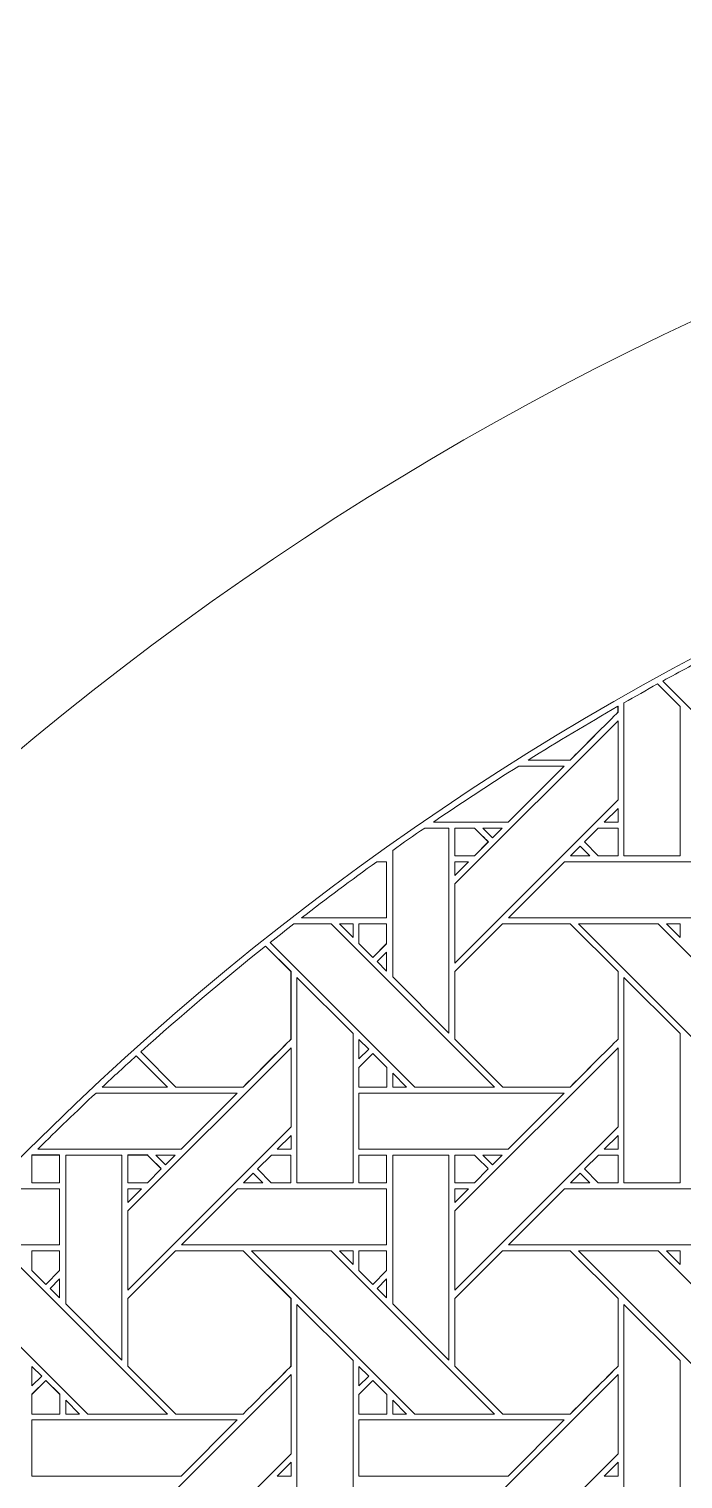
# Model space of a CAD drawing. Header units: inches. Extents: x 3.4 to 21.4, y 0.1 to 18.1.
# Drawn here: x 6.642 to 8.539, y 13.888 to 18.095 of the extents above; entities that cross this region are included whole.
import ezdxf

# ---------------------------------------------------------------- set-up
doc = ezdxf.new("R2010")
doc.units = ezdxf.units.IN
doc.header["$MEASUREMENT"] = 0
doc.layers.add('Design', color=7, linetype='Continuous', lineweight=0)

msp = doc.modelspace()

# ---------------------------------------------------------------- linework, layer by layer
at = {"layer": 'Design'}
for points, knots in [([(12.3829, 18.0948), (7.4123, 18.0948), (3.3829, 14.0653), (3.3829, 9.0948), (3.3829, 4.1242), (7.4123, 0.0948), (12.3829, 0.0948), (17.3534, 0.0948), (21.3829, 4.1242), (21.3829, 9.0948), (21.3829, 14.0653), (17.3534, 18.0948), (12.3829, 18.0948)], [0, 0, 0, 0, 1, 1, 1, 2, 2, 2, 3, 3, 3, 4, 4, 4, 4]), ([(12.3829, 17.2202), (7.8953, 17.2202), (4.2574, 13.5823), (4.2574, 9.0948), (4.2574, 4.6072), (7.8953, 0.9693), (12.3829, 0.9693), (16.8704, 0.9693), (20.5083, 4.6072), (20.5083, 9.0948), (20.5083, 13.5823), (16.8704, 17.2202), (12.3829, 17.2202)], [0, 0, 0, 0, 1, 1, 1, 2, 2, 2, 3, 3, 3, 4, 4, 4, 4]), ([(8.6306, 16.2834), (8.6306, 16.2834), (8.9405, 15.9735), (8.9405, 15.9735), (8.9405, 15.9735), (8.7095, 15.9735), (8.7095, 15.9735), (8.7095, 15.9735), (8.4803, 16.2027), (8.4803, 16.2027), (8.5301, 16.2301), (8.5802, 16.257), (8.6306, 16.2834)], [0, 0, 0, 0, 1, 1, 1, 2, 2, 2, 3, 3, 3, 4, 4, 4, 4]), ([(8.3676, 16.1396), (8.3999, 16.158), (8.4324, 16.1763), (8.465, 16.1943), (8.465, 16.1943), (8.5303, 16.1292), (8.5303, 16.1292), (8.5303, 16.1292), (8.5303, 15.6955), (8.5303, 15.6955), (8.5303, 15.6955), (8.3676, 15.6955), (8.3676, 15.6955), (8.3676, 15.6955), (8.3676, 16.1396), (8.3676, 16.1396)], [0, 0, 0, 0, 1, 1, 1, 2, 2, 2, 3, 3, 3, 4, 4, 4, 5, 5, 5, 5]), ([(8.3504, 16.1299), (8.3504, 16.1299), (8.3504, 16.1122), (8.3504, 16.1122), (8.3325, 16.0942), (8.2206, 15.9825), (8.2117, 15.9735), (8.2117, 15.9735), (8.0897, 15.9735), (8.0897, 15.9735), (8.1756, 16.0272), (8.2625, 16.0793), (8.3504, 16.1299)], [0, 0, 0, 0, 1, 1, 1, 2, 2, 2, 3, 3, 3, 4, 4, 4, 4]), ([(8.3503, 16.1123), (8.3325, 16.0944), (8.2206, 15.9827), (8.2116, 15.9736), (8.2116, 15.9736), (8.0899, 15.9736), (8.0899, 15.9736), (8.1757, 16.0273), (8.2625, 16.0793), (8.3503, 16.1298), (8.3503, 16.1298), (8.3503, 16.1123), (8.3503, 16.1123)], [0, 0, 0, 0, 1, 1, 1, 2, 2, 2, 3, 3, 3, 4, 4, 4, 4]), ([(8.3504, 15.8577), (8.3504, 15.8577), (7.8768, 15.3841), (7.8768, 15.3841), (7.8768, 15.3841), (7.8768, 15.6142), (7.8768, 15.6142), (7.8768, 15.6142), (8.3504, 16.0878), (8.3504, 16.0878), (8.3504, 16.0878), (8.3504, 15.8577), (8.3504, 15.8577)], [0, 0, 0, 0, 1, 1, 1, 2, 2, 2, 3, 3, 3, 4, 4, 4, 4]), ([(8.0624, 15.9562), (8.0624, 15.9562), (8.1946, 15.9562), (8.1946, 15.9562), (8.1946, 15.9562), (8.0319, 15.7936), (8.0319, 15.7936), (8.0319, 15.7936), (7.8147, 15.7936), (7.8147, 15.7936), (7.8963, 15.8492), (7.9788, 15.9035), (8.0624, 15.9562)], [0, 0, 0, 0, 1, 1, 1, 2, 2, 2, 3, 3, 3, 4, 4, 4, 4]), ([(8.3504, 15.7936), (8.3504, 15.7936), (8.3107, 15.7936), (8.3107, 15.7936), (8.3107, 15.7936), (8.3504, 15.8333), (8.3504, 15.8333), (8.3504, 15.8333), (8.3504, 15.7936), (8.3504, 15.7936)], [0, 0, 0, 0, 1, 1, 1, 2, 2, 2, 3, 3, 3, 3]), ([(7.6967, 15.7115), (7.7275, 15.7333), (7.7584, 15.7549), (7.7895, 15.7763), (7.7895, 15.7763), (7.8596, 15.7763), (7.8596, 15.7763), (7.8596, 15.7763), (7.8596, 15.1812), (7.8596, 15.1812), (7.8596, 15.1812), (7.6967, 15.3441), (7.6967, 15.3441), (7.6967, 15.3441), (7.6967, 15.7115), (7.6967, 15.7115)], [0, 0, 0, 0, 1, 1, 1, 2, 2, 2, 3, 3, 3, 4, 4, 4, 5, 5, 5, 5]), ([(7.8767, 15.7764), (7.8767, 15.7764), (7.9337, 15.7764), (7.9337, 15.7764), (7.9389, 15.7713), (7.9696, 15.7405), (7.9741, 15.7361), (7.9741, 15.7361), (7.9336, 15.6956), (7.9336, 15.6956), (7.9336, 15.6956), (7.8767, 15.6956), (7.8767, 15.6956), (7.8767, 15.6956), (7.8767, 15.7764), (7.8767, 15.7764)], [0, 0, 0, 0, 1, 1, 1, 2, 2, 2, 3, 3, 3, 4, 4, 4, 5, 5, 5, 5]), ([(7.9583, 15.7518), (7.9583, 15.7518), (7.9742, 15.7359), (7.9742, 15.7359), (7.9742, 15.7359), (7.9337, 15.6955), (7.9337, 15.6955), (7.9337, 15.6955), (7.8768, 15.6955), (7.8768, 15.6955), (7.8768, 15.6955), (7.8768, 15.7763), (7.8768, 15.7763), (7.8768, 15.7763), (7.9338, 15.7763), (7.9338, 15.7763), (7.9392, 15.771), (7.949, 15.7611), (7.9583, 15.7518)], [0, 0, 0, 0, 1, 1, 1, 2, 2, 2, 3, 3, 3, 4, 4, 4, 5, 5, 5, 6, 6, 6, 6]), ([(7.9582, 15.7763), (7.9582, 15.7763), (8.0146, 15.7763), (8.0146, 15.7763), (8.0146, 15.7763), (7.9864, 15.7481), (7.9864, 15.7481), (7.9864, 15.7481), (7.9582, 15.7763), (7.9582, 15.7763)], [0, 0, 0, 0, 1, 1, 1, 2, 2, 2, 3, 3, 3, 3]), ([(8.2933, 15.6956), (8.2933, 15.6956), (8.2529, 15.736), (8.2529, 15.736), (8.2529, 15.736), (8.2933, 15.7764), (8.2933, 15.7764), (8.2933, 15.7764), (8.3504, 15.7764), (8.3504, 15.7764), (8.3504, 15.7764), (8.3504, 15.6956), (8.3504, 15.6956), (8.3504, 15.6956), (8.2933, 15.6956), (8.2933, 15.6956)], [0, 0, 0, 0, 1, 1, 1, 2, 2, 2, 3, 3, 3, 4, 4, 4, 5, 5, 5, 5]), ([(8.253, 15.7359), (8.253, 15.7359), (8.2933, 15.7764), (8.2933, 15.7764), (8.2933, 15.7764), (8.3504, 15.7764), (8.3504, 15.7764), (8.3504, 15.7764), (8.3504, 15.6956), (8.3504, 15.6956), (8.3504, 15.6956), (8.2933, 15.6956), (8.2933, 15.6956), (8.2933, 15.6956), (8.253, 15.7359), (8.253, 15.7359)], [0, 0, 0, 0, 1, 1, 1, 2, 2, 2, 3, 3, 3, 4, 4, 4, 5, 5, 5, 5]), ([(8.2691, 15.6955), (8.2691, 15.6955), (8.2126, 15.6955), (8.2126, 15.6955), (8.2126, 15.6955), (8.2408, 15.7238), (8.2408, 15.7238), (8.2408, 15.7238), (8.2691, 15.6955), (8.2691, 15.6955)], [0, 0, 0, 0, 1, 1, 1, 2, 2, 2, 3, 3, 3, 3]), ([(7.6505, 15.6784), (7.6505, 15.6784), (7.6792, 15.6784), (7.6792, 15.6784), (7.6792, 15.6784), (7.6792, 15.5155), (7.6792, 15.5155), (7.6792, 15.5155), (7.4322, 15.5155), (7.4322, 15.5155), (7.504, 15.571), (7.5768, 15.6253), (7.6505, 15.6784)], [0, 0, 0, 0, 1, 1, 1, 2, 2, 2, 3, 3, 3, 4, 4, 4, 4]), ([(7.9166, 15.6784), (7.9166, 15.6784), (7.8768, 15.6385), (7.8768, 15.6385), (7.8768, 15.6385), (7.8768, 15.6784), (7.8768, 15.6784), (7.8768, 15.6784), (7.9166, 15.6784), (7.9166, 15.6784)], [0, 0, 0, 0, 1, 1, 1, 2, 2, 2, 3, 3, 3, 3]), ([(8.6279, 15.6784), (8.6279, 15.6784), (8.6279, 15.5155), (8.6279, 15.5155), (8.6279, 15.5155), (8.0326, 15.5155), (8.0326, 15.5155), (8.0326, 15.5155), (8.1954, 15.6784), (8.1954, 15.6784), (8.1954, 15.6784), (8.6279, 15.6784), (8.6279, 15.6784)], [0, 0, 0, 0, 1, 1, 1, 2, 2, 2, 3, 3, 3, 4, 4, 4, 4]), ([(7.4101, 15.4984), (7.4101, 15.4984), (7.5181, 15.4984), (7.5181, 15.4984), (7.5181, 15.4984), (7.9918, 15.0248), (7.9918, 15.0248), (7.9918, 15.0248), (7.7607, 15.0248), (7.7607, 15.0248), (7.7607, 15.0248), (7.3413, 15.4443), (7.3413, 15.4443), (7.3641, 15.4625), (7.3871, 15.4805), (7.4101, 15.4984)], [0, 0, 0, 0, 1, 1, 1, 2, 2, 2, 3, 3, 3, 4, 4, 4, 5, 5, 5, 5]), ([(7.5817, 15.4984), (7.5817, 15.4984), (7.5817, 15.4586), (7.5817, 15.4586), (7.5817, 15.4586), (7.5422, 15.4984), (7.5422, 15.4984), (7.5422, 15.4984), (7.5817, 15.4984), (7.5817, 15.4984)], [0, 0, 0, 0, 1, 1, 1, 2, 2, 2, 3, 3, 3, 3]), ([(7.6791, 15.4409), (7.6791, 15.4409), (7.6391, 15.401), (7.6391, 15.401), (7.6391, 15.401), (7.5988, 15.4413), (7.5988, 15.4413), (7.5988, 15.4413), (7.5988, 15.4985), (7.5988, 15.4985), (7.5988, 15.4985), (7.6791, 15.4985), (7.6791, 15.4985), (7.6791, 15.4985), (7.6791, 15.4409), (7.6791, 15.4409)], [0, 0, 0, 0, 1, 1, 1, 2, 2, 2, 3, 3, 3, 4, 4, 4, 5, 5, 5, 5]), ([(7.6392, 15.4009), (7.6392, 15.4009), (7.5989, 15.4412), (7.5989, 15.4412), (7.5989, 15.4412), (7.5989, 15.4984), (7.5989, 15.4984), (7.5989, 15.4984), (7.6792, 15.4984), (7.6792, 15.4984), (7.6792, 15.4984), (7.6792, 15.4408), (7.6792, 15.4408), (7.6792, 15.4408), (7.6392, 15.4009), (7.6392, 15.4009)], [0, 0, 0, 0, 1, 1, 1, 2, 2, 2, 3, 3, 3, 4, 4, 4, 5, 5, 5, 5]), ([(8.2116, 15.0249), (8.2116, 15.0249), (8.0159, 15.0249), (8.0159, 15.0249), (8.0159, 15.0249), (7.8767, 15.1641), (7.8767, 15.1641), (7.8767, 15.1641), (7.8767, 15.3597), (7.8767, 15.3597), (7.8767, 15.3597), (8.0154, 15.4985), (8.0154, 15.4985), (8.0154, 15.4985), (8.2117, 15.4985), (8.2117, 15.4985), (8.2117, 15.4985), (8.3504, 15.3597), (8.3504, 15.3597), (8.3504, 15.3597), (8.3504, 15.1635), (8.3504, 15.1635), (8.3326, 15.1456), (8.2206, 15.0339), (8.2116, 15.0249)], [0, 0, 0, 0, 1, 1, 1, 2, 2, 2, 3, 3, 3, 4, 4, 4, 5, 5, 5, 6, 6, 6, 7, 7, 7, 8, 8, 8, 8]), ([(8.2117, 15.4985), (8.2117, 15.4985), (8.3504, 15.3597), (8.3504, 15.3597), (8.3504, 15.3597), (8.3504, 15.1635), (8.3504, 15.1635), (8.3324, 15.1454), (8.2206, 15.0337), (8.2117, 15.0248), (8.2117, 15.0248), (8.016, 15.0248), (8.016, 15.0248), (8.016, 15.0248), (7.8767, 15.1641), (7.8767, 15.1641), (7.8767, 15.1641), (7.8767, 15.3597), (7.8767, 15.3597), (7.8767, 15.3597), (8.0154, 15.4985), (8.0154, 15.4985), (8.0154, 15.4985), (8.2117, 15.4985), (8.2117, 15.4985)], [0, 0, 0, 0, 1, 1, 1, 2, 2, 2, 3, 3, 3, 4, 4, 4, 5, 5, 5, 6, 6, 6, 7, 7, 7, 8, 8, 8, 8]), ([(8.9405, 15.0248), (8.9405, 15.0248), (8.7095, 15.0248), (8.7095, 15.0248), (8.7095, 15.0248), (8.2359, 15.4984), (8.2359, 15.4984), (8.2359, 15.4984), (8.4669, 15.4984), (8.4669, 15.4984), (8.4669, 15.4984), (8.9405, 15.0248), (8.9405, 15.0248)], [0, 0, 0, 0, 1, 1, 1, 2, 2, 2, 3, 3, 3, 4, 4, 4, 4]), ([(8.491, 15.4984), (8.491, 15.4984), (8.5304, 15.4984), (8.5304, 15.4984), (8.5304, 15.4984), (8.5304, 15.4586), (8.5304, 15.4586), (8.5304, 15.4586), (8.491, 15.4984), (8.491, 15.4984)], [0, 0, 0, 0, 1, 1, 1, 2, 2, 2, 3, 3, 3, 3]), ([(7.4016, 15.3598), (7.4016, 15.3598), (7.4016, 15.1636), (7.4016, 15.1636), (7.3838, 15.1457), (7.2719, 15.0339), (7.2629, 15.0249), (7.2629, 15.0249), (7.0672, 15.0249), (7.0672, 15.0249), (7.0672, 15.0249), (6.9655, 15.1265), (6.9655, 15.1265), (7.0832, 15.2323), (7.204, 15.3347), (7.3278, 15.4336), (7.3278, 15.4336), (7.4016, 15.3598), (7.4016, 15.3598)], [0, 0, 0, 0, 1, 1, 1, 2, 2, 2, 3, 3, 3, 4, 4, 4, 5, 5, 5, 6, 6, 6, 6]), ([(7.3278, 15.4336), (7.3278, 15.4336), (7.4017, 15.3597), (7.4017, 15.3597), (7.4017, 15.3597), (7.4017, 15.1635), (7.4017, 15.1635), (7.3836, 15.1452), (7.2717, 15.0335), (7.263, 15.0248), (7.263, 15.0248), (7.0673, 15.0248), (7.0673, 15.0248), (7.0673, 15.0248), (6.9655, 15.1265), (6.9655, 15.1265), (7.0832, 15.2323), (7.204, 15.3347), (7.3278, 15.4336)], [0, 0, 0, 0, 1, 1, 1, 2, 2, 2, 3, 3, 3, 4, 4, 4, 5, 5, 5, 6, 6, 6, 6]), ([(7.6792, 15.4166), (7.6792, 15.4166), (7.6792, 15.3614), (7.6792, 15.3614), (7.6792, 15.3614), (7.6514, 15.3888), (7.6514, 15.3888), (7.6514, 15.3888), (7.6792, 15.4166), (7.6792, 15.4166)], [0, 0, 0, 0, 1, 1, 1, 2, 2, 2, 3, 3, 3, 3]), ([(7.4188, 14.7468), (7.4188, 14.7468), (7.4188, 15.3426), (7.4188, 15.3426), (7.4188, 15.3426), (7.5816, 15.1805), (7.5816, 15.1805), (7.5816, 15.1805), (7.5816, 14.7468), (7.5816, 14.7468), (7.5816, 14.7468), (7.4188, 14.7468), (7.4188, 14.7468)], [0, 0, 0, 0, 1, 1, 1, 2, 2, 2, 3, 3, 3, 4, 4, 4, 4]), ([(8.3676, 14.7468), (8.3676, 14.7468), (8.3676, 15.3426), (8.3676, 15.3426), (8.3676, 15.3426), (8.5303, 15.1805), (8.5303, 15.1805), (8.5303, 15.1805), (8.5303, 14.7468), (8.5303, 14.7468), (8.5303, 14.7468), (8.3676, 14.7468), (8.3676, 14.7468)], [0, 0, 0, 0, 1, 1, 1, 2, 2, 2, 3, 3, 3, 4, 4, 4, 4]), ([(7.5989, 15.1062), (7.5989, 15.1062), (7.5989, 15.163), (7.5989, 15.163), (7.5989, 15.163), (7.6271, 15.1344), (7.6271, 15.1344), (7.6271, 15.1344), (7.5989, 15.1062), (7.5989, 15.1062)], [0, 0, 0, 0, 1, 1, 1, 2, 2, 2, 3, 3, 3, 3]), ([(6.9527, 15.1151), (6.9527, 15.1151), (7.043, 15.0248), (7.043, 15.0248), (7.043, 15.0248), (6.8542, 15.0248), (6.8542, 15.0248), (6.8868, 15.0552), (6.9197, 15.0852), (6.9527, 15.1151)], [0, 0, 0, 0, 1, 1, 1, 2, 2, 2, 3, 3, 3, 3]), ([(7.4017, 15.139), (7.4017, 15.139), (7.4017, 14.909), (7.4017, 14.909), (7.4017, 14.909), (6.928, 14.4354), (6.928, 14.4354), (6.928, 14.4354), (6.928, 14.6654), (6.928, 14.6654), (6.928, 14.6654), (7.4017, 15.139), (7.4017, 15.139)], [0, 0, 0, 0, 1, 1, 1, 2, 2, 2, 3, 3, 3, 4, 4, 4, 4]), ([(7.6795, 15.0247), (7.6795, 15.0247), (7.5988, 15.0247), (7.5988, 15.0247), (7.5988, 15.0247), (7.5988, 15.0819), (7.5988, 15.0819), (7.5988, 15.0819), (7.6391, 15.1223), (7.6391, 15.1223), (7.6391, 15.1223), (7.6795, 15.0819), (7.6795, 15.0819), (7.6795, 15.0819), (7.6795, 15.0247), (7.6795, 15.0247)], [0, 0, 0, 0, 1, 1, 1, 2, 2, 2, 3, 3, 3, 4, 4, 4, 5, 5, 5, 5]), ([(7.6392, 15.1222), (7.6392, 15.1222), (7.6796, 15.0818), (7.6796, 15.0818), (7.6796, 15.0818), (7.6796, 15.0245), (7.6796, 15.0245), (7.6796, 15.0245), (7.5989, 15.0245), (7.5989, 15.0245), (7.5989, 15.0245), (7.5989, 15.0818), (7.5989, 15.0818), (7.5989, 15.0818), (7.6392, 15.1222), (7.6392, 15.1222)], [0, 0, 0, 0, 1, 1, 1, 2, 2, 2, 3, 3, 3, 4, 4, 4, 5, 5, 5, 5]), ([(8.3504, 14.909), (8.3504, 14.909), (7.8768, 14.4354), (7.8768, 14.4354), (7.8768, 14.4354), (7.8768, 14.6655), (7.8768, 14.6655), (7.8768, 14.6655), (8.3504, 15.139), (8.3504, 15.139), (8.3504, 15.139), (8.3504, 14.909), (8.3504, 14.909)], [0, 0, 0, 0, 1, 1, 1, 2, 2, 2, 3, 3, 3, 4, 4, 4, 4]), ([(7.6968, 15.0248), (7.6968, 15.0248), (7.6968, 15.0646), (7.6968, 15.0646), (7.6968, 15.0646), (7.7365, 15.0248), (7.7365, 15.0248), (7.7365, 15.0248), (7.6968, 15.0248), (7.6968, 15.0248)], [0, 0, 0, 0, 1, 1, 1, 2, 2, 2, 3, 3, 3, 3]), ([(6.8359, 15.0075), (6.8359, 15.0075), (7.2459, 15.0075), (7.2459, 15.0075), (7.2459, 15.0075), (7.0831, 14.8448), (7.0831, 14.8448), (7.0831, 14.8448), (6.6674, 14.8448), (6.6674, 14.8448), (6.7228, 14.8999), (6.779, 14.9541), (6.8359, 15.0075)], [0, 0, 0, 0, 1, 1, 1, 2, 2, 2, 3, 3, 3, 4, 4, 4, 4]), ([(8.1946, 15.0075), (8.1946, 15.0075), (8.0319, 14.8448), (8.0319, 14.8448), (8.0319, 14.8448), (7.5989, 14.8448), (7.5989, 14.8448), (7.5989, 14.8448), (7.5989, 15.0075), (7.5989, 15.0075), (7.5989, 15.0075), (8.1946, 15.0075), (8.1946, 15.0075)], [0, 0, 0, 0, 1, 1, 1, 2, 2, 2, 3, 3, 3, 4, 4, 4, 4]), ([(7.4017, 14.8449), (7.4017, 14.8449), (7.3619, 14.8449), (7.3619, 14.8449), (7.3619, 14.8449), (7.4017, 14.8846), (7.4017, 14.8846), (7.4017, 14.8846), (7.4017, 14.8449), (7.4017, 14.8449)], [0, 0, 0, 0, 1, 1, 1, 2, 2, 2, 3, 3, 3, 3]), ([(8.3107, 14.8449), (8.3107, 14.8449), (8.3504, 14.8846), (8.3504, 14.8846), (8.3504, 14.8846), (8.3504, 14.8449), (8.3504, 14.8449), (8.3504, 14.8449), (8.3107, 14.8449), (8.3107, 14.8449)], [0, 0, 0, 0, 1, 1, 1, 2, 2, 2, 3, 3, 3, 3]), ([(6.7303, 14.7469), (6.7303, 14.7469), (6.6501, 14.7469), (6.6501, 14.7469), (6.6501, 14.7469), (6.6501, 14.8277), (6.6501, 14.8277), (6.6501, 14.8277), (6.7303, 14.8277), (6.7303, 14.8277), (6.7303, 14.8277), (6.7303, 14.7469), (6.7303, 14.7469)], [0, 0, 0, 0, 1, 1, 1, 2, 2, 2, 3, 3, 3, 4, 4, 4, 4]), ([(6.6502, 14.8276), (6.6502, 14.8276), (6.7304, 14.8276), (6.7304, 14.8276), (6.7304, 14.8276), (6.7304, 14.7468), (6.7304, 14.7468), (6.7304, 14.7468), (6.6502, 14.7468), (6.6502, 14.7468), (6.6502, 14.7468), (6.6502, 14.8276), (6.6502, 14.8276)], [0, 0, 0, 0, 1, 1, 1, 2, 2, 2, 3, 3, 3, 4, 4, 4, 4]), ([(6.9109, 14.8276), (6.9109, 14.8276), (6.9109, 14.2324), (6.9109, 14.2324), (6.9109, 14.2324), (6.748, 14.3954), (6.748, 14.3954), (6.748, 14.3954), (6.748, 14.8276), (6.748, 14.8276), (6.748, 14.8276), (6.9109, 14.8276), (6.9109, 14.8276)], [0, 0, 0, 0, 1, 1, 1, 2, 2, 2, 3, 3, 3, 4, 4, 4, 4]), ([(6.9849, 14.7469), (6.9849, 14.7469), (6.9279, 14.7469), (6.9279, 14.7469), (6.9279, 14.7469), (6.9279, 14.8277), (6.9279, 14.8277), (6.9279, 14.8277), (6.985, 14.8277), (6.985, 14.8277), (6.9901, 14.8225), (7.0209, 14.7917), (7.0253, 14.7873), (7.0253, 14.7873), (6.9849, 14.7469), (6.9849, 14.7469)], [0, 0, 0, 0, 1, 1, 1, 2, 2, 2, 3, 3, 3, 4, 4, 4, 5, 5, 5, 5]), ([(7.0254, 14.7872), (7.0254, 14.7872), (6.985, 14.7468), (6.985, 14.7468), (6.985, 14.7468), (6.928, 14.7468), (6.928, 14.7468), (6.928, 14.7468), (6.928, 14.8276), (6.928, 14.8276), (6.928, 14.8276), (6.9851, 14.8276), (6.9851, 14.8276), (6.9904, 14.8223), (7.0211, 14.7915), (7.0254, 14.7872)], [0, 0, 0, 0, 1, 1, 1, 2, 2, 2, 3, 3, 3, 4, 4, 4, 5, 5, 5, 5]), ([(7.0095, 14.8276), (7.0095, 14.8276), (7.0659, 14.8276), (7.0659, 14.8276), (7.0659, 14.8276), (7.0376, 14.7994), (7.0376, 14.7994), (7.0376, 14.7994), (7.0095, 14.8276), (7.0095, 14.8276)], [0, 0, 0, 0, 1, 1, 1, 2, 2, 2, 3, 3, 3, 3]), ([(7.4016, 14.7468), (7.4016, 14.7468), (7.3445, 14.7468), (7.3445, 14.7468), (7.3445, 14.7468), (7.3041, 14.7873), (7.3041, 14.7873), (7.3041, 14.7873), (7.3446, 14.8276), (7.3446, 14.8276), (7.3446, 14.8276), (7.4016, 14.8276), (7.4016, 14.8276), (7.4016, 14.8276), (7.4016, 14.7468), (7.4016, 14.7468)], [0, 0, 0, 0, 1, 1, 1, 2, 2, 2, 3, 3, 3, 4, 4, 4, 5, 5, 5, 5]), ([(7.3042, 14.7872), (7.3042, 14.7872), (7.3446, 14.8276), (7.3446, 14.8276), (7.3446, 14.8276), (7.4016, 14.8276), (7.4016, 14.8276), (7.4016, 14.8276), (7.4016, 14.7468), (7.4016, 14.7468), (7.4016, 14.7468), (7.3445, 14.7468), (7.3445, 14.7468), (7.3445, 14.7468), (7.3042, 14.7872), (7.3042, 14.7872)], [0, 0, 0, 0, 1, 1, 1, 2, 2, 2, 3, 3, 3, 4, 4, 4, 5, 5, 5, 5]), ([(7.5989, 14.7468), (7.5989, 14.7468), (7.5989, 14.8276), (7.5989, 14.8276), (7.5989, 14.8276), (7.6791, 14.8276), (7.6791, 14.8276), (7.6791, 14.8276), (7.6791, 14.7468), (7.6791, 14.7468), (7.6791, 14.7468), (7.5989, 14.7468), (7.5989, 14.7468)], [0, 0, 0, 0, 1, 1, 1, 2, 2, 2, 3, 3, 3, 4, 4, 4, 4]), ([(7.6791, 14.8276), (7.6791, 14.8276), (7.6791, 14.7468), (7.6791, 14.7468), (7.6791, 14.7468), (7.5989, 14.7468), (7.5989, 14.7468), (7.5989, 14.7468), (7.5989, 14.8276), (7.5989, 14.8276), (7.5989, 14.8276), (7.6791, 14.8276), (7.6791, 14.8276)], [0, 0, 0, 0, 1, 1, 1, 2, 2, 2, 3, 3, 3, 4, 4, 4, 4]), ([(7.6967, 14.3954), (7.6967, 14.3954), (7.6967, 14.8276), (7.6967, 14.8276), (7.6967, 14.8276), (7.8596, 14.8276), (7.8596, 14.8276), (7.8596, 14.8276), (7.8596, 14.2324), (7.8596, 14.2324), (7.8596, 14.2324), (7.6967, 14.3954), (7.6967, 14.3954)], [0, 0, 0, 0, 1, 1, 1, 2, 2, 2, 3, 3, 3, 4, 4, 4, 4]), ([(7.8767, 14.7468), (7.8767, 14.7468), (7.8767, 14.8276), (7.8767, 14.8276), (7.8767, 14.8276), (7.9338, 14.8276), (7.9338, 14.8276), (7.9389, 14.8225), (7.9697, 14.7917), (7.9741, 14.7873), (7.9741, 14.7873), (7.9337, 14.7468), (7.9337, 14.7468), (7.9337, 14.7468), (7.8767, 14.7468), (7.8767, 14.7468)], [0, 0, 0, 0, 1, 1, 1, 2, 2, 2, 3, 3, 3, 4, 4, 4, 5, 5, 5, 5]), ([(7.9741, 14.7873), (7.9741, 14.7873), (7.9337, 14.7468), (7.9337, 14.7468), (7.9337, 14.7468), (7.8767, 14.7468), (7.8767, 14.7468), (7.8767, 14.7468), (7.8767, 14.8276), (7.8767, 14.8276), (7.8767, 14.8276), (7.9338, 14.8276), (7.9338, 14.8276), (7.9389, 14.8225), (7.9697, 14.7917), (7.9741, 14.7873)], [0, 0, 0, 0, 1, 1, 1, 2, 2, 2, 3, 3, 3, 4, 4, 4, 5, 5, 5, 5]), ([(7.9864, 14.7994), (7.9864, 14.7994), (7.9582, 14.8276), (7.9582, 14.8276), (7.9582, 14.8276), (8.0146, 14.8276), (8.0146, 14.8276), (8.0146, 14.8276), (7.9864, 14.7994), (7.9864, 14.7994)], [0, 0, 0, 0, 1, 1, 1, 2, 2, 2, 3, 3, 3, 3]), ([(8.2933, 14.7468), (8.2933, 14.7468), (8.2529, 14.7872), (8.2529, 14.7872), (8.2529, 14.7872), (8.2934, 14.8276), (8.2934, 14.8276), (8.2934, 14.8276), (8.3504, 14.8276), (8.3504, 14.8276), (8.3504, 14.8276), (8.3504, 14.7468), (8.3504, 14.7468), (8.3504, 14.7468), (8.2933, 14.7468), (8.2933, 14.7468)], [0, 0, 0, 0, 1, 1, 1, 2, 2, 2, 3, 3, 3, 4, 4, 4, 5, 5, 5, 5]), ([(8.3504, 14.8276), (8.3504, 14.8276), (8.3504, 14.7468), (8.3504, 14.7468), (8.3504, 14.7468), (8.2933, 14.7468), (8.2933, 14.7468), (8.2933, 14.7468), (8.2529, 14.7872), (8.2529, 14.7872), (8.2529, 14.7872), (8.2934, 14.8276), (8.2934, 14.8276), (8.2934, 14.8276), (8.3504, 14.8276), (8.3504, 14.8276)], [0, 0, 0, 0, 1, 1, 1, 2, 2, 2, 3, 3, 3, 4, 4, 4, 5, 5, 5, 5]), ([(7.3204, 14.7468), (7.3204, 14.7468), (7.2639, 14.7468), (7.2639, 14.7468), (7.2639, 14.7468), (7.2921, 14.775), (7.2921, 14.775), (7.2921, 14.775), (7.3204, 14.7468), (7.3204, 14.7468)], [0, 0, 0, 0, 1, 1, 1, 2, 2, 2, 3, 3, 3, 3]), ([(8.2691, 14.7468), (8.2691, 14.7468), (8.2126, 14.7468), (8.2126, 14.7468), (8.2126, 14.7468), (8.2408, 14.775), (8.2408, 14.775), (8.2408, 14.775), (8.2691, 14.7468), (8.2691, 14.7468)], [0, 0, 0, 0, 1, 1, 1, 2, 2, 2, 3, 3, 3, 3]), ([(6.5539, 14.7296), (6.5539, 14.7296), (6.7304, 14.7296), (6.7304, 14.7296), (6.7304, 14.7296), (6.7304, 14.5668), (6.7304, 14.5668), (6.7304, 14.5668), (6.4007, 14.5668), (6.4007, 14.5668), (6.451, 14.6218), (6.5021, 14.6761), (6.5539, 14.7296)], [0, 0, 0, 0, 1, 1, 1, 2, 2, 2, 3, 3, 3, 4, 4, 4, 4]), ([(6.9679, 14.7296), (6.9679, 14.7296), (6.928, 14.6898), (6.928, 14.6898), (6.928, 14.6898), (6.928, 14.7296), (6.928, 14.7296), (6.928, 14.7296), (6.9679, 14.7296), (6.9679, 14.7296)], [0, 0, 0, 0, 1, 1, 1, 2, 2, 2, 3, 3, 3, 3]), ([(7.6792, 14.7296), (7.6792, 14.7296), (7.6792, 14.5668), (7.6792, 14.5668), (7.6792, 14.5668), (7.0839, 14.5668), (7.0839, 14.5668), (7.0839, 14.5668), (7.2467, 14.7296), (7.2467, 14.7296), (7.2467, 14.7296), (7.6792, 14.7296), (7.6792, 14.7296)], [0, 0, 0, 0, 1, 1, 1, 2, 2, 2, 3, 3, 3, 4, 4, 4, 4]), ([(7.8768, 14.6898), (7.8768, 14.6898), (7.8768, 14.7296), (7.8768, 14.7296), (7.8768, 14.7296), (7.9166, 14.7296), (7.9166, 14.7296), (7.9166, 14.7296), (7.8768, 14.6898), (7.8768, 14.6898)], [0, 0, 0, 0, 1, 1, 1, 2, 2, 2, 3, 3, 3, 3]), ([(8.6279, 14.7296), (8.6279, 14.7296), (8.6279, 14.5668), (8.6279, 14.5668), (8.6279, 14.5668), (8.0326, 14.5668), (8.0326, 14.5668), (8.0326, 14.5668), (8.1954, 14.7296), (8.1954, 14.7296), (8.1954, 14.7296), (8.6279, 14.7296), (8.6279, 14.7296)], [0, 0, 0, 0, 1, 1, 1, 2, 2, 2, 3, 3, 3, 4, 4, 4, 4]), ([(6.3849, 14.5497), (6.3849, 14.5497), (6.5694, 14.5497), (6.5694, 14.5497), (6.5694, 14.5497), (7.043, 14.076), (7.043, 14.076), (7.043, 14.076), (6.812, 14.076), (6.812, 14.076), (6.812, 14.076), (6.3629, 14.5253), (6.3629, 14.5253), (6.3702, 14.5334), (6.3775, 14.5416), (6.3849, 14.5497)], [0, 0, 0, 0, 1, 1, 1, 2, 2, 2, 3, 3, 3, 4, 4, 4, 5, 5, 5, 5]), ([(6.7303, 14.5498), (6.7303, 14.5498), (6.7303, 14.4922), (6.7303, 14.4922), (6.7303, 14.4922), (6.6904, 14.4523), (6.6904, 14.4523), (6.6904, 14.4523), (6.65, 14.4926), (6.65, 14.4926), (6.65, 14.4926), (6.65, 14.5498), (6.65, 14.5498), (6.65, 14.5498), (6.7303, 14.5498), (6.7303, 14.5498)], [0, 0, 0, 0, 1, 1, 1, 2, 2, 2, 3, 3, 3, 4, 4, 4, 5, 5, 5, 5]), ([(6.6905, 14.4522), (6.6905, 14.4522), (6.6502, 14.4925), (6.6502, 14.4925), (6.6502, 14.4925), (6.6502, 14.5497), (6.6502, 14.5497), (6.6502, 14.5497), (6.7304, 14.5497), (6.7304, 14.5497), (6.7304, 14.5497), (6.7304, 14.4921), (6.7304, 14.4921), (6.7304, 14.4921), (6.6905, 14.4522), (6.6905, 14.4522)], [0, 0, 0, 0, 1, 1, 1, 2, 2, 2, 3, 3, 3, 4, 4, 4, 5, 5, 5, 5]), ([(7.4016, 14.4111), (7.4016, 14.4111), (7.4016, 14.2148), (7.4016, 14.2148), (7.3838, 14.1969), (7.272, 14.0851), (7.263, 14.0761), (7.263, 14.0761), (7.0672, 14.0761), (7.0672, 14.0761), (7.0672, 14.0761), (6.928, 14.2153), (6.928, 14.2153), (6.928, 14.2153), (6.928, 14.411), (6.928, 14.411), (6.928, 14.411), (7.0667, 14.5497), (7.0667, 14.5497), (7.0667, 14.5497), (7.2629, 14.5497), (7.2629, 14.5497), (7.2629, 14.5497), (7.4016, 14.4111), (7.4016, 14.4111)], [0, 0, 0, 0, 1, 1, 1, 2, 2, 2, 3, 3, 3, 4, 4, 4, 5, 5, 5, 6, 6, 6, 7, 7, 7, 8, 8, 8, 8]), ([(7.0667, 14.5497), (7.0667, 14.5497), (7.2629, 14.5497), (7.2629, 14.5497), (7.2629, 14.5497), (7.4017, 14.411), (7.4017, 14.411), (7.4017, 14.411), (7.4017, 14.2147), (7.4017, 14.2147), (7.3839, 14.1968), (7.272, 14.0852), (7.263, 14.0761), (7.263, 14.0761), (7.0672, 14.0761), (7.0672, 14.0761), (7.0672, 14.0761), (6.928, 14.2153), (6.928, 14.2153), (6.928, 14.2153), (6.928, 14.411), (6.928, 14.411), (6.928, 14.411), (7.0667, 14.5497), (7.0667, 14.5497)], [0, 0, 0, 0, 1, 1, 1, 2, 2, 2, 3, 3, 3, 4, 4, 4, 5, 5, 5, 6, 6, 6, 7, 7, 7, 8, 8, 8, 8]), ([(7.9918, 14.076), (7.9918, 14.076), (7.7607, 14.076), (7.7607, 14.076), (7.7607, 14.076), (7.2872, 14.5497), (7.2872, 14.5497), (7.2872, 14.5497), (7.5181, 14.5497), (7.5181, 14.5497), (7.5181, 14.5497), (7.9918, 14.076), (7.9918, 14.076)], [0, 0, 0, 0, 1, 1, 1, 2, 2, 2, 3, 3, 3, 4, 4, 4, 4]), ([(7.5422, 14.5497), (7.5422, 14.5497), (7.5817, 14.5497), (7.5817, 14.5497), (7.5817, 14.5497), (7.5817, 14.5099), (7.5817, 14.5099), (7.5817, 14.5099), (7.5422, 14.5497), (7.5422, 14.5497)], [0, 0, 0, 0, 1, 1, 1, 2, 2, 2, 3, 3, 3, 3]), ([(7.6791, 14.5497), (7.6791, 14.5497), (7.6791, 14.4921), (7.6791, 14.4921), (7.6791, 14.4921), (7.6391, 14.4523), (7.6391, 14.4523), (7.6391, 14.4523), (7.5988, 14.4925), (7.5988, 14.4925), (7.5988, 14.4925), (7.5988, 14.5497), (7.5988, 14.5497), (7.5988, 14.5497), (7.6791, 14.5497), (7.6791, 14.5497)], [0, 0, 0, 0, 1, 1, 1, 2, 2, 2, 3, 3, 3, 4, 4, 4, 5, 5, 5, 5]), ([(7.6791, 14.4921), (7.6791, 14.4921), (7.6392, 14.4522), (7.6392, 14.4522), (7.6392, 14.4522), (7.5988, 14.4925), (7.5988, 14.4925), (7.5988, 14.4925), (7.5988, 14.5497), (7.5988, 14.5497), (7.5988, 14.5497), (7.6791, 14.5497), (7.6791, 14.5497), (7.6791, 14.5497), (7.6791, 14.4921), (7.6791, 14.4921)], [0, 0, 0, 0, 1, 1, 1, 2, 2, 2, 3, 3, 3, 4, 4, 4, 5, 5, 5, 5]), ([(8.2117, 14.0761), (8.2117, 14.0761), (8.016, 14.0761), (8.016, 14.0761), (8.016, 14.0761), (7.8767, 14.2153), (7.8767, 14.2153), (7.8767, 14.2153), (7.8767, 14.411), (7.8767, 14.411), (7.8767, 14.411), (8.0154, 14.5497), (8.0154, 14.5497), (8.0154, 14.5497), (8.2116, 14.5497), (8.2116, 14.5497), (8.2116, 14.5497), (8.3504, 14.411), (8.3504, 14.411), (8.3504, 14.411), (8.3504, 14.2148), (8.3504, 14.2148), (8.3326, 14.1969), (8.2207, 14.0851), (8.2117, 14.0761)], [0, 0, 0, 0, 1, 1, 1, 2, 2, 2, 3, 3, 3, 4, 4, 4, 5, 5, 5, 6, 6, 6, 7, 7, 7, 8, 8, 8, 8]), ([(8.0154, 14.5497), (8.0154, 14.5497), (8.2116, 14.5497), (8.2116, 14.5497), (8.2116, 14.5497), (8.3504, 14.411), (8.3504, 14.411), (8.3504, 14.411), (8.3504, 14.2148), (8.3504, 14.2148), (8.3323, 14.1966), (8.2204, 14.0849), (8.2117, 14.0761), (8.2117, 14.0761), (8.016, 14.0761), (8.016, 14.0761), (8.016, 14.0761), (7.8767, 14.2153), (7.8767, 14.2153), (7.8767, 14.2153), (7.8767, 14.411), (7.8767, 14.411), (7.8767, 14.411), (8.0154, 14.5497), (8.0154, 14.5497)], [0, 0, 0, 0, 1, 1, 1, 2, 2, 2, 3, 3, 3, 4, 4, 4, 5, 5, 5, 6, 6, 6, 7, 7, 7, 8, 8, 8, 8]), ([(8.4669, 14.5497), (8.4669, 14.5497), (8.9405, 14.076), (8.9405, 14.076), (8.9405, 14.076), (8.7095, 14.076), (8.7095, 14.076), (8.7095, 14.076), (8.2359, 14.5497), (8.2359, 14.5497), (8.2359, 14.5497), (8.4669, 14.5497), (8.4669, 14.5497)], [0, 0, 0, 0, 1, 1, 1, 2, 2, 2, 3, 3, 3, 4, 4, 4, 4]), ([(8.5304, 14.5497), (8.5304, 14.5497), (8.5304, 14.5099), (8.5304, 14.5099), (8.5304, 14.5099), (8.491, 14.5497), (8.491, 14.5497), (8.491, 14.5497), (8.5304, 14.5497), (8.5304, 14.5497)], [0, 0, 0, 0, 1, 1, 1, 2, 2, 2, 3, 3, 3, 3]), ([(6.7304, 14.4679), (6.7304, 14.4679), (6.7304, 14.4127), (6.7304, 14.4127), (6.7304, 14.4127), (6.7027, 14.4401), (6.7027, 14.4401), (6.7027, 14.4401), (6.7304, 14.4679), (6.7304, 14.4679)], [0, 0, 0, 0, 1, 1, 1, 2, 2, 2, 3, 3, 3, 3]), ([(7.6792, 14.4679), (7.6792, 14.4679), (7.6792, 14.4127), (7.6792, 14.4127), (7.6792, 14.4127), (7.6514, 14.4401), (7.6514, 14.4401), (7.6514, 14.4401), (7.6792, 14.4679), (7.6792, 14.4679)], [0, 0, 0, 0, 1, 1, 1, 2, 2, 2, 3, 3, 3, 3]), ([(7.4188, 13.798), (7.4188, 13.798), (7.4188, 14.3939), (7.4188, 14.3939), (7.4188, 14.3939), (7.5816, 14.2317), (7.5816, 14.2317), (7.5816, 14.2317), (7.5816, 13.798), (7.5816, 13.798), (7.5816, 13.798), (7.4188, 13.798), (7.4188, 13.798)], [0, 0, 0, 0, 1, 1, 1, 2, 2, 2, 3, 3, 3, 4, 4, 4, 4]), ([(8.3676, 13.798), (8.3676, 13.798), (8.3676, 14.3939), (8.3676, 14.3939), (8.3676, 14.3939), (8.5303, 14.2317), (8.5303, 14.2317), (8.5303, 14.2317), (8.5303, 13.798), (8.5303, 13.798), (8.5303, 13.798), (8.3676, 13.798), (8.3676, 13.798)], [0, 0, 0, 0, 1, 1, 1, 2, 2, 2, 3, 3, 3, 4, 4, 4, 4]), ([(6.6502, 14.1575), (6.6502, 14.1575), (6.6502, 14.2142), (6.6502, 14.2142), (6.6502, 14.2142), (6.6784, 14.1857), (6.6784, 14.1857), (6.6784, 14.1857), (6.6502, 14.1575), (6.6502, 14.1575)], [0, 0, 0, 0, 1, 1, 1, 2, 2, 2, 3, 3, 3, 3]), ([(7.4017, 13.9603), (7.4017, 13.9603), (6.928, 13.4866), (6.928, 13.4866), (6.928, 13.4866), (6.928, 13.7167), (6.928, 13.7167), (6.928, 13.7167), (7.4017, 14.1903), (7.4017, 14.1903), (7.4017, 14.1903), (7.4017, 13.9603), (7.4017, 13.9603)], [0, 0, 0, 0, 1, 1, 1, 2, 2, 2, 3, 3, 3, 4, 4, 4, 4]), ([(7.5989, 14.1575), (7.5989, 14.1575), (7.5989, 14.2142), (7.5989, 14.2142), (7.5989, 14.2142), (7.6271, 14.1857), (7.6271, 14.1857), (7.6271, 14.1857), (7.5989, 14.1575), (7.5989, 14.1575)], [0, 0, 0, 0, 1, 1, 1, 2, 2, 2, 3, 3, 3, 3]), ([(8.3504, 13.9603), (8.3504, 13.9603), (7.8768, 13.4866), (7.8768, 13.4866), (7.8768, 13.4866), (7.8768, 13.7167), (7.8768, 13.7167), (7.8768, 13.7167), (8.3504, 14.1903), (8.3504, 14.1903), (8.3504, 14.1903), (8.3504, 13.9603), (8.3504, 13.9603)], [0, 0, 0, 0, 1, 1, 1, 2, 2, 2, 3, 3, 3, 4, 4, 4, 4]), ([(6.6501, 14.0759), (6.6501, 14.0759), (6.6501, 14.1332), (6.6501, 14.1332), (6.6501, 14.1332), (6.6904, 14.1735), (6.6904, 14.1735), (6.6904, 14.1735), (6.7307, 14.1332), (6.7307, 14.1332), (6.7307, 14.1332), (6.7307, 14.0759), (6.7307, 14.0759), (6.7307, 14.0759), (6.6501, 14.0759), (6.6501, 14.0759)], [0, 0, 0, 0, 1, 1, 1, 2, 2, 2, 3, 3, 3, 4, 4, 4, 5, 5, 5, 5]), ([(6.6905, 14.1734), (6.6905, 14.1734), (6.7308, 14.1331), (6.7308, 14.1331), (6.7308, 14.1331), (6.7308, 14.0758), (6.7308, 14.0758), (6.7308, 14.0758), (6.6502, 14.0758), (6.6502, 14.0758), (6.6502, 14.0758), (6.6502, 14.1331), (6.6502, 14.1331), (6.6502, 14.1331), (6.6905, 14.1734), (6.6905, 14.1734)], [0, 0, 0, 0, 1, 1, 1, 2, 2, 2, 3, 3, 3, 4, 4, 4, 5, 5, 5, 5]), ([(7.5988, 14.0759), (7.5988, 14.0759), (7.5988, 14.1331), (7.5988, 14.1331), (7.5988, 14.1331), (7.6392, 14.1735), (7.6392, 14.1735), (7.6392, 14.1735), (7.6795, 14.1331), (7.6795, 14.1331), (7.6795, 14.1331), (7.6795, 14.0759), (7.6795, 14.0759), (7.6795, 14.0759), (7.5988, 14.0759), (7.5988, 14.0759)], [0, 0, 0, 0, 1, 1, 1, 2, 2, 2, 3, 3, 3, 4, 4, 4, 5, 5, 5, 5]), ([(7.6392, 14.1735), (7.6392, 14.1735), (7.6795, 14.1331), (7.6795, 14.1331), (7.6795, 14.1331), (7.6795, 14.0759), (7.6795, 14.0759), (7.6795, 14.0759), (7.5988, 14.0759), (7.5988, 14.0759), (7.5988, 14.0759), (7.5988, 14.1331), (7.5988, 14.1331), (7.5988, 14.1331), (7.6392, 14.1735), (7.6392, 14.1735)], [0, 0, 0, 0, 1, 1, 1, 2, 2, 2, 3, 3, 3, 4, 4, 4, 5, 5, 5, 5]), ([(6.7481, 14.076), (6.7481, 14.076), (6.7481, 14.1158), (6.7481, 14.1158), (6.7481, 14.1158), (6.7878, 14.076), (6.7878, 14.076), (6.7878, 14.076), (6.7481, 14.076), (6.7481, 14.076)], [0, 0, 0, 0, 1, 1, 1, 2, 2, 2, 3, 3, 3, 3]), ([(7.6968, 14.076), (7.6968, 14.076), (7.6968, 14.1158), (7.6968, 14.1158), (7.6968, 14.1158), (7.7365, 14.076), (7.7365, 14.076), (7.7365, 14.076), (7.6968, 14.076), (7.6968, 14.076)], [0, 0, 0, 0, 1, 1, 1, 2, 2, 2, 3, 3, 3, 3]), ([(7.2459, 14.0588), (7.2459, 14.0588), (7.0832, 13.8961), (7.0832, 13.8961), (7.0832, 13.8961), (6.6502, 13.8961), (6.6502, 13.8961), (6.6502, 13.8961), (6.6502, 14.0588), (6.6502, 14.0588), (6.6502, 14.0588), (7.2459, 14.0588), (7.2459, 14.0588)], [0, 0, 0, 0, 1, 1, 1, 2, 2, 2, 3, 3, 3, 4, 4, 4, 4]), ([(8.1946, 14.0588), (8.1946, 14.0588), (8.0319, 13.8961), (8.0319, 13.8961), (8.0319, 13.8961), (7.5989, 13.8961), (7.5989, 13.8961), (7.5989, 13.8961), (7.5989, 14.0588), (7.5989, 14.0588), (7.5989, 14.0588), (8.1946, 14.0588), (8.1946, 14.0588)], [0, 0, 0, 0, 1, 1, 1, 2, 2, 2, 3, 3, 3, 4, 4, 4, 4]), ([(7.3619, 13.8961), (7.3619, 13.8961), (7.4017, 13.9359), (7.4017, 13.9359), (7.4017, 13.9359), (7.4017, 13.8961), (7.4017, 13.8961), (7.4017, 13.8961), (7.3619, 13.8961), (7.3619, 13.8961)], [0, 0, 0, 0, 1, 1, 1, 2, 2, 2, 3, 3, 3, 3]), ([(8.3107, 13.8961), (8.3107, 13.8961), (8.3504, 13.9359), (8.3504, 13.9359), (8.3504, 13.9359), (8.3504, 13.8961), (8.3504, 13.8961), (8.3504, 13.8961), (8.3107, 13.8961), (8.3107, 13.8961)], [0, 0, 0, 0, 1, 1, 1, 2, 2, 2, 3, 3, 3, 3])]:
    msp.add_open_spline(points, degree=3, knots=knots, dxfattribs=at)

doc.saveas('drawing.dxf')
